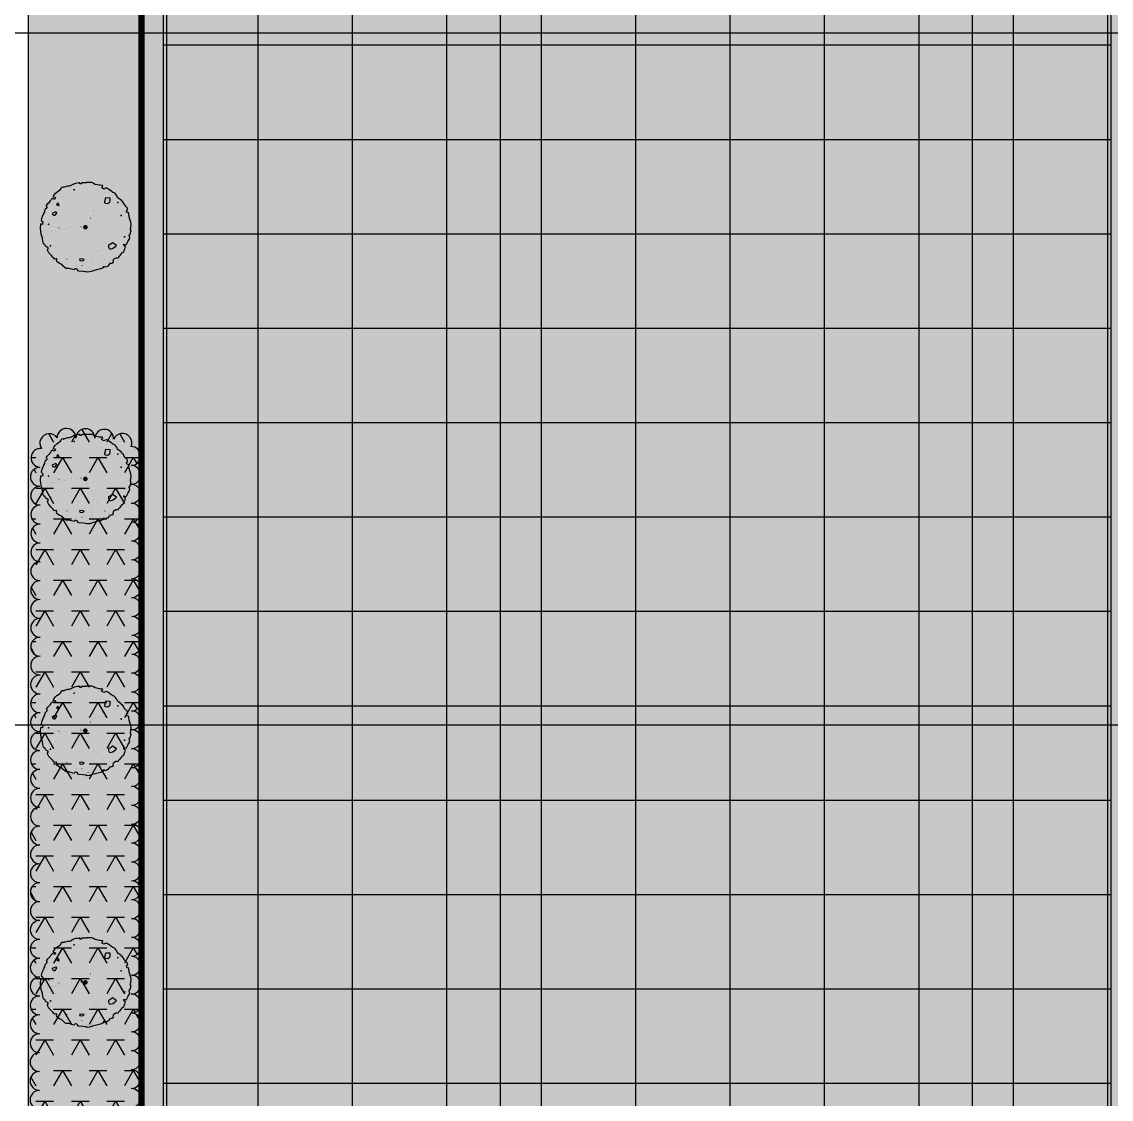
# Model space of a CAD drawing. Header units: millimetres. Extents: x 0 to 190005487, y 0 to 455456909.
# Drawn here: x 87769 to 105074, y 86041 to 103161 of the extents above; entities that cross this region are included whole.
import ezdxf

# ---------------------------------------------------------------- set-up
doc = ezdxf.new("R2010")
doc.units = ezdxf.units.MM
doc.header["$LTSCALE"] = 800
doc.header["$MEASUREMENT"] = 0
for name, pattern in [('CEN', [62, 60, -1, 0, -1]), ('DOT2', [0.125, 0, -0.125]), ('HID', [2, 1.1, -0.9])]:
    doc.linetypes.add(name, pattern=pattern)
doc.layers.get('0').update_dxf_attribs({"linetype": 'CONTINUOUS'})
for name, color, linetype in [('0-녹지', 71, 'CONTINUOUS'), ('8', 8, 'CONTINUOUS'), ('_관목_Out', 7, 'CONTINUOUS'), ('_관목_Plant', 76, 'CONTINUOUS'), ('_교목_Plant', 90, 'CONTINUOUS'), ('CEN', 1, 'CEN'), ('COL', 2, 'CONTINUOUS'), ('tc-2', 252, 'CONTINUOUS'), ('WID', 4, 'CONTINUOUS'), ('사업부지', 7, 'CONTINUOUS'), ('지상1층', 253, 'CONTINUOUS'), ('지하2층외벽선', 6, 'CONTINUOUS')]:
    doc.layers.add(name, color=color, linetype=linetype)

# ---------------------------------------------------------------- blocks, each defined once
blk = doc.blocks.new('A$C1A6F6B66')
blk.add_lwpolyline([(15350, 48550), (13100, 48550), (13100, 31650), (0, 31650), (0, 5050), (13100, 5050), (13100, 0), (15400, 0), (15400, 350), (13450, 350), (13450, 5400), (350, 5400), (350, 31300), (13450, 31300), (13450, 48200), (15350, 48200)], close=True)
at = {"layer": '8'}
for p, q in [((15350, 350), (15350, 48550)), ((13850, 350), (13850, 48200)), ((1850, 5400), (1850, 31300)), ((3350, 5400), (3350, 31300)), ((4850, 5400), (4850, 31300)), ((6350, 5400), (6350, 31300)), ((7850, 5400), (7850, 31300)), ((9350, 5400), (9350, 31300)), ((10850, 5400), (10850, 31300)), ((12350, 5400), (12350, 31300)), ((15400, 27450), (350, 27450)), ((15400, 25950), (350, 25950)), ((15400, 24450), (350, 24450)), ((15400, 22950), (350, 22950)), ((15400, 21450), (350, 21450)), ((15400, 19950), (350, 19950)), ((15400, 18450), (350, 18450)), ((15400, 16950), (350, 16950)), ((15400, 15450), (350, 15450)), ((15400, 13950), (350, 13950)), ((15400, 12450), (350, 12450)), ((15400, 10950), (350, 10950))]:
    blk.add_line(p, q, dxfattribs=at)
blk = doc.blocks.new('A$C1BFD5BFA')
at = {"layer": 'COL'}
blk.add_lwpolyline([(0, 58200), (0, 0), (100200, 0), (100200, 12809)], dxfattribs=at)
blk = doc.blocks.new('TL000051_0')
at = {"color": 0}
for points in [[(-0.31, 0.566), (-0.297, 0.574), (-0.263, 0.582), (-0.251, 0.587), (-0.226, 0.587), (-0.213, 0.591), (-0.175, 0.612), (-0.162, 0.616), (-0.133, 0.625), (-0.111, 0.629), (-0.082, 0.633), (-0.08, 0.633)], [(-0.05, 0.633), (-0.055, 0.617), (-0.063, 0.614), (-0.072, 0.614), (-0.078, 0.614), (-0.08, 0.622), (-0.08, 0.628), (-0.08, 0.636)], [(-0.05, 0.633), (-0.031, 0.633), (0.015, 0.633), (0.023, 0.637), (0.086, 0.637)], [(0.086, 0.637), (0.116, 0.625), (0.141, 0.612), (0.196, 0.599), (0.209, 0.599), (0.238, 0.595), (0.245, 0.593)], [(-0.458, 0.43), (-0.453, 0.439), (-0.445, 0.452), (-0.424, 0.481), (-0.407, 0.498), (-0.381, 0.515), (-0.369, 0.524), (-0.36, 0.529)], [(-0.31, 0.566), (-0.314, 0.567), (-0.333, 0.564), (-0.341, 0.559), (-0.347, 0.548), (-0.361, 0.527)], [(0.3, 0.56), (0.293, 0.557), (0.26, 0.54), (0.23, 0.561), (0.247, 0.582), (0.245, 0.593)], [(0.3, 0.56), (0.318, 0.549), (0.331, 0.541), (0.356, 0.524), (0.39, 0.498), (0.411, 0.49), (0.419, 0.477), (0.445, 0.439), (0.453, 0.426), (0.491, 0.401), (0.508, 0.387)], [(-0.554, 0.304), (-0.554, 0.305), (-0.541, 0.321), (-0.533, 0.334), (-0.512, 0.351), (-0.495, 0.372), (-0.483, 0.393), (-0.473, 0.406)], [(-0.459, 0.43), (-0.43, 0.426), (-0.423, 0.416), (-0.434, 0.399), (-0.449, 0.399), (-0.465, 0.406), (-0.473, 0.406)], [(0.508, 0.387), (0.504, 0.38), (0.516, 0.372), (0.525, 0.359), (0.525, 0.355), (0.533, 0.355), (0.535, 0.355)], [(0.535, 0.355), (0.537, 0.351), (0.546, 0.325), (0.571, 0.3), (0.592, 0.275), (0.592, 0.258), (0.596, 0.245)], [(-0.625, 0.095), (-0.621, 0.098), (-0.613, 0.14), (-0.604, 0.161), (-0.588, 0.195), (-0.575, 0.22), (-0.572, 0.255)], [(-0.555, 0.305), (-0.546, 0.293), (-0.548, 0.278), (-0.557, 0.266), (-0.572, 0.255)], [(0.596, 0.245), (0.582, 0.233), (0.58, 0.231), (0.582, 0.217), (0.586, 0.213), (0.59, 0.213), (0.601, 0.211), (0.602, 0.211), (0.606, 0.21)], [(0.606, 0.21), (0.613, 0.186), (0.617, 0.153), (0.626, 0.119), (0.638, 0.077), (0.647, 0.039), (0.634, -0.029), (0.643, -0.053), (0.63, -0.1), (0.63, -0.107)], [(-0.586, -0.243), (-0.592, -0.235), (-0.601, -0.197), (-0.609, -0.155), (-0.626, -0.1), (-0.63, -0.058), (-0.638, -0.024), (-0.638, 0.005), (-0.634, 0.026), (-0.634, 0.046)], [(-0.625, 0.095), (-0.601, 0.074), (-0.61, 0.039), (-0.634, 0.046)], [(0.626, -0.142), (0.621, -0.168), (0.604, -0.192), (0.601, -0.201), (0.58, -0.247), (0.576, -0.253)], [(0.63, -0.107), (0.616, -0.113), (0.614, -0.119), (0.62, -0.13), (0.622, -0.134), (0.626, -0.142)], [(-0.537, -0.318), (-0.526, -0.306), (-0.528, -0.29), (-0.539, -0.284), (-0.548, -0.282), (-0.556, -0.276), (-0.564, -0.268), (-0.57, -0.254), (-0.584, -0.243), (-0.586, -0.243)], [(0.564, -0.27), (0.563, -0.273), (0.554, -0.31), (0.546, -0.332), (0.541, -0.353), (0.512, -0.37), (0.483, -0.408), (0.466, -0.428), (0.459, -0.442)], [(0.577, -0.254), (0.563, -0.248), (0.561, -0.248), (0.552, -0.246), (0.546, -0.246), (0.54, -0.246), (0.542, -0.256), (0.55, -0.261), (0.557, -0.265), (0.565, -0.271)], [(-0.438, -0.452), (-0.445, -0.441), (-0.457, -0.428), (-0.486, -0.399), (-0.516, -0.365), (-0.533, -0.336), (-0.537, -0.319), (-0.537, -0.318)], [(-0.407, -0.489), (-0.409, -0.469), (-0.404, -0.458), (-0.407, -0.451), (-0.415, -0.447), (-0.421, -0.447), (-0.44, -0.453)], [(0.46, -0.443), (0.446, -0.437), (0.432, -0.439), (0.409, -0.451), (0.399, -0.458), (0.393, -0.468), (0.391, -0.478), (0.395, -0.496), (0.399, -0.501)], [(-0.161, -0.606), (-0.179, -0.601), (-0.234, -0.584), (-0.272, -0.584), (-0.289, -0.572), (-0.314, -0.551), (-0.335, -0.529), (-0.369, -0.517), (-0.407, -0.489)], [(0.254, -0.577), (0.243, -0.58), (0.213, -0.593), (0.196, -0.597), (0.158, -0.606), (0.103, -0.622), (0.057, -0.635), (0.019, -0.639), (0.007, -0.631), (-0.031, -0.627), (-0.095, -0.622), (-0.108, -0.619)], [(0.283, -0.569), (0.272, -0.56), (0.264, -0.56), (0.252, -0.562), (0.254, -0.57), (0.254, -0.577)], [(0.398, -0.5), (0.373, -0.513), (0.361, -0.513), (0.348, -0.517), (0.331, -0.534), (0.318, -0.551), (0.297, -0.563), (0.283, -0.569)]]:
    blk.add_lwpolyline(points, dxfattribs=at)
for points, const_width in [([(-0.153, 0.532, -1), (-0.166, 0.532, -1)], 0.0125), ([(0.275, 0.492, -1), (0.273, 0.492, -1)], 0.00251), ([(-0.477, 0.315, -1), (-0.479, 0.315, -1)], 0.00251), ([(-0.344, 0.439, -1), (-0.346, 0.439, -1)], 0.00251), ([(-0.264, 0.439, -1), (-0.267, 0.439, -1)], 0.00251), ([(0.222, 0.443, -1), (0.219, 0.443, -1)], 0.00251), ([(0.39, 0.421, -1), (0.387, 0.421, -1)], 0.00251), ([(0.466, 0.351, -1), (0.454, 0.351, -1)], 0.0125), ([(-0.03, 0.196, -1), (-0.032, 0.196, -1)], 0.00251), ([(0.515, 0.165, -1), (0.502, 0.165, -1)], 0.0125), ([(-0.516, 0.041, -1), (-0.528, 0.041, -1)], 0.0125), ([(0.509, 0.046, -1), (0.507, 0.046, -1)], 0.00251), ([(0.107, -0.056, -1), (0.105, -0.056, -1)], 0.00251), ([(0.563, -0.136, -1), (0.55, -0.136, -1)], 0.0125), ([(-0.489, -0.264, -1), (-0.502, -0.264, -1)], 0.0125), ([(-0.424, -0.158, -1), (-0.426, -0.158, -1)], 0.00251), ([(-0.258, -0.454, -1), (-0.265, -0.454, -1)], 0.00752), ([(-0.127, -0.542, -1), (-0.13, -0.542, -1)], 0.00251), ([(-0.045, -0.542, -1), (-0.052, -0.542, -1)], 0.00752), ([(0.023, -0.516, -1), (0.021, -0.516, -1)], 0.00251), ([(0.209, -0.498, -1), (0.206, -0.498, -1)], 0.00251)]:
    blk.add_lwpolyline(points, format="xyb", close=True, dxfattribs=dict(at, const_width=const_width))
for points in [[(-0.372, 0.311), (-0.385, 0.342), (-0.398, 0.333), (-0.411, 0.319), (-0.398, 0.315), (-0.381, 0.306), (-0.376, 0.306)], [(0.292, 0.421), (0.345, 0.417), (0.349, 0.377), (0.34, 0.351), (0.318, 0.333), (0.287, 0.337), (0.278, 0.346), (0.274, 0.368), (0.283, 0.377)], [(-0.42, 0.218), (-0.473, 0.196), (-0.464, 0.178), (-0.447, 0.17), (-0.429, 0.17), (-0.411, 0.196), (-0.407, 0.205)], [(0.384, -0.215), (0.437, -0.25), (0.428, -0.277), (0.389, -0.303), (0.345, -0.316), (0.332, -0.286), (0.332, -0.25), (0.349, -0.242), (0.362, -0.237)], [(-0.053, -0.449), (-0.084, -0.454), (-0.08, -0.471), (-0.036, -0.476), (-0.018, -0.458), (-0.018, -0.458)]]:
    blk.add_lwpolyline(points, close=True, dxfattribs=at)
at = {"const_width": 0.0326}
blk.add_lwpolyline([(0.016, 0, -1), (-0.016, 0, -1)], format="xyb", close=True, dxfattribs=at)
at = {"color": 0}
blk.add_lwpolyline([(-0.108, -0.619, 0.875539), (-0.161, -0.606, 1.618197)], format="xyb", dxfattribs=at)
at = {"layer": 'tc-2', "linetype": 'DOT2'}
for points in [[(0, 0), (0.037, 0.05), (0.075, 0.126), (0.105, 0.164), (0.135, 0.224), (0.182, 0.276), (0.224, 0.314), (0.284, 0.365), (0.344, 0.421), (0.391, 0.498)], [(0.113, 0.177), (0.122, 0.237), (0.135, 0.301), (0.164, 0.365), (0.164, 0.447), (0.182, 0.519), (0.186, 0.571), (0.191, 0.6)], [(-0.002, 0.007), (-0.062, 0.007), (-0.117, 0.002), (-0.147, 0.002), (-0.194, 0.002), (-0.263, -0.019), (-0.348, -0.037), (-0.43, -0.053), (-0.481, -0.057), (-0.557, -0.057), (-0.617, -0.057), (-0.631, -0.062)], [(-0.301, -0.027), (-0.327, -0.023), (-0.374, -0.01), (-0.413, 0.002), (-0.447, 0.011), (-0.477, 0.015), (-0.507, 0.023), (-0.549, 0.037), (-0.605, 0.059)], [(-0.01, 0.002), (0.007, -0.015), (0.02, -0.045), (0.037, -0.079), (0.053, -0.126), (0.083, -0.164), (0.1, -0.207), (0.117, -0.254), (0.13, -0.288), (0.156, -0.327), (0.169, -0.348), (0.229, -0.4), (0.241, -0.425), (0.276, -0.455), (0.331, -0.494), (0.36, -0.513)], [(-0.465, -0.056), (-0.498, -0.074), (-0.537, -0.104), (-0.579, -0.13), (-0.605, -0.143), (-0.612, -0.145)], [(0.113, -0.254), (0.113, -0.301), (0.109, -0.365), (0.1, -0.412), (0.097, -0.438), (0.1, -0.481), (0.097, -0.524), (0.1, -0.579), (0.105, -0.596), (0.101, -0.623)], [(0.097, -0.519), (0.07, -0.553), (0.053, -0.579), (0.037, -0.596), (0.015, -0.621), (0.007, -0.63)]]:
    blk.add_lwpolyline(points, dxfattribs=at)
blk = doc.blocks.new('G$CBD6E5784')
at = {"layer": '0-녹지'}
h = blk.add_hatch(color=256, dxfattribs=at)
h.dxf.hatch_style = 1
edge = h.paths.add_edge_path(flags=17)
edge.add_line((25987, 194333), (24311, 195177))
edge.add_arc((32795, 190902), 9500, 153.2563, 180)
edge.add_line((23295, 190902), (23295, 155031))
edge.add_arc((43095, 155031), 19800, 180, 186.6828)
edge.add_line((23429, 152727), (25095, 152727))
edge.add_line((25095, 152727), (25095, 190402))
edge.add_line((25095, 190402), (25083, 190402))
edge.add_arc((34083, 190402), 9000, 154.1035, 180, ccw=False)
at = {"layer": '_관목_Plant'}
h = blk.add_hatch(dxfattribs=at)
h.set_pattern_fill('CHASAN', color=256, scale=1500, style=0)
h.set_pattern_definition([(240, (-2424553.34, 1190841.08), (281.25, -487.13929), [281.25, -281.25]), (300, (-2424553.34, 1190841.08), (562.5, -3e-07), [281.25, -281.25]), (0, (-2424693.96, 1190841.08), (281.25, 487.13929), [281.25, -281.25])])
edge = h.paths.add_edge_path()
edge.add_arc((23748, 152896), 150, 179.0295, 359.0295)
edge.add_arc((24048, 152890), 150, 178.7028, 358.7028)
edge.add_arc((24348, 152883), 150, 178.7028, 358.7028)
edge.add_arc((24648, 152879), 150, 179.8086, 359.8086)
edge.add_arc((24862, 153014), 150, 244.9384, 64.9384)
edge.add_arc((24926, 153300), 150, 269.7749, 89.7749)
edge.add_arc((24926, 153600), 150, 269.9467, 89.9467)
edge.add_arc((24927, 153900), 150, 269.9467, 89.9467)
edge.add_arc((24927, 154200), 150, 269.9467, 89.9467)
edge.add_arc((24927, 154500), 150, 269.9467, 89.9467)
edge.add_arc((24928, 154800), 150, 269.9467, 89.9467)
edge.add_arc((24928, 155100), 150, 269.9467, 89.9467)
edge.add_arc((24928, 155400), 150, 269.9467, 89.9467)
edge.add_arc((24928, 155700), 150, 269.9467, 89.9467)
edge.add_arc((24929, 156000), 150, 269.9467, 89.9467)
edge.add_arc((24929, 156300), 150, 269.9467, 89.9467)
edge.add_arc((24929, 156600), 150, 269.9467, 89.9467)
edge.add_arc((24930, 156900), 150, 269.9467, 89.9467)
edge.add_arc((24930, 157200), 150, 269.9467, 89.9467)
edge.add_arc((24930, 157500), 150, 269.9467, 89.9467)
edge.add_arc((24930, 157800), 150, 269.9467, 89.9467)
edge.add_arc((24931, 158100), 150, 269.9467, 89.9467)
edge.add_arc((24931, 158400), 150, 269.9467, 89.9467)
edge.add_arc((24931, 158700), 150, 269.9467, 89.9467)
edge.add_arc((24932, 159000), 150, 269.9467, 89.9467)
edge.add_arc((24932, 159300), 150, 269.9467, 89.9467)
edge.add_arc((24932, 159600), 150, 269.9467, 89.9467)
edge.add_arc((24932, 159900), 150, 269.9467, 89.9467)
edge.add_arc((24933, 160200), 150, 269.9467, 89.9467)
edge.add_arc((24933, 160500), 150, 269.9467, 89.9467)
edge.add_arc((24933, 160800), 150, 269.9467, 89.9467)
edge.add_arc((24933, 161100), 150, 269.9467, 89.9467)
edge.add_arc((24934, 161400), 150, 269.9467, 89.9467)
edge.add_arc((24934, 161700), 150, 269.9467, 89.9467)
edge.add_arc((24934, 162000), 150, 269.9467, 89.9467)
edge.add_arc((24935, 162300), 150, 269.9467, 89.9467)
edge.add_arc((24935, 162600), 150, 269.9467, 89.9467)
edge.add_arc((24935, 162900), 150, 269.9467, 89.9467)
edge.add_arc((24935, 163200), 150, 269.9467, 89.9467)
edge.add_arc((24936, 163500), 150, 269.9467, 89.9467)
edge.add_arc((24936, 163800), 150, 269.9467, 89.9467)
edge.add_arc((24936, 164100), 150, 269.9467, 89.9467)
edge.add_arc((24937, 164400), 150, 269.9467, 89.9467)
edge.add_arc((24937, 164700), 150, 269.9467, 89.9467)
edge.add_arc((24937, 165000), 150, 269.9467, 89.9467)
edge.add_arc((24937, 165300), 150, 269.9467, 89.9467)
edge.add_arc((24938, 165600), 150, 269.9467, 89.9467)
edge.add_arc((24938, 165900), 150, 269.9467, 89.9467)
edge.add_arc((24938, 166200), 150, 270.2147, 90.2147)
edge.add_arc((24936, 166500), 150, 270.2147, 90.2147)
edge.add_arc((24935, 166800), 150, 270.2147, 90.2147)
edge.add_arc((24934, 167100), 150, 270.2147, 90.2147)
edge.add_arc((24933, 167400), 150, 270.2147, 90.2147)
edge.add_arc((24932, 167700), 150, 270.2147, 90.2147)
edge.add_arc((24931, 168000), 150, 270.2147, 90.2147)
edge.add_arc((24930, 168300), 150, 270.2147, 90.2147)
edge.add_arc((24929, 168600), 150, 270.2147, 90.2147)
edge.add_arc((24790, 168808), 150, 337.3538, 157.3538)
edge.add_arc((24501, 168874), 150, 356.6524, 176.6524)
edge.add_arc((24202, 168885), 150, 359.437, 179.437)
edge.add_arc((23902, 168888), 150, 359.437, 179.437)
edge.add_arc((23628, 168804), 150, 34.5745, 214.5745)
edge.add_arc((23490, 168569), 150, 84.5427, 264.5427)
edge.add_arc((23479, 168270), 150, 90.9834, 270.9834)
edge.add_arc((23484, 167970), 150, 90.9834, 270.9834)
edge.add_arc((23486, 167670), 150, 89.9234, 269.9234)
edge.add_arc((23486, 167370), 150, 89.9234, 269.9234)
edge.add_arc((23485, 167070), 150, 89.9234, 269.9234)
edge.add_arc((23485, 166770), 150, 89.9234, 269.9234)
edge.add_arc((23485, 166470), 150, 89.9234, 269.9234)
edge.add_arc((23484, 166170), 150, 89.9234, 269.9234)
edge.add_arc((23484, 165870), 150, 89.9234, 269.9234)
edge.add_arc((23483, 165570), 150, 89.9234, 269.9234)
edge.add_arc((23483, 165270), 150, 89.9234, 269.9234)
edge.add_arc((23483, 164970), 150, 89.9234, 269.9234)
edge.add_arc((23482, 164670), 150, 89.9234, 269.9234)
edge.add_arc((23482, 164370), 150, 89.9234, 269.9234)
edge.add_arc((23481, 164070), 150, 89.9234, 269.9234)
edge.add_arc((23481, 163770), 150, 89.9234, 269.9234)
edge.add_arc((23481, 163470), 150, 89.9234, 269.9234)
edge.add_arc((23480, 163170), 150, 89.9234, 269.9234)
edge.add_arc((23480, 162870), 150, 89.9234, 269.9234)
edge.add_arc((23479, 162570), 150, 89.9234, 269.9234)
edge.add_arc((23479, 162270), 150, 89.9234, 269.9234)
edge.add_arc((23479, 161970), 150, 89.9234, 269.9234)
edge.add_arc((23478, 161670), 150, 89.9234, 269.9234)
edge.add_arc((23478, 161370), 150, 89.9234, 269.9234)
edge.add_arc((23477, 161070), 150, 89.9234, 269.9234)
edge.add_arc((23477, 160770), 150, 89.9234, 269.9234)
edge.add_arc((23477, 160470), 150, 89.9234, 269.9234)
edge.add_arc((23476, 160170), 150, 89.9234, 269.9234)
edge.add_arc((23476, 159870), 150, 89.9234, 269.9234)
edge.add_arc((23475, 159570), 150, 89.9234, 269.9234)
edge.add_arc((23475, 159270), 150, 89.9234, 269.9234)
edge.add_arc((23475, 158970), 150, 89.9234, 269.9234)
edge.add_arc((23474, 158670), 150, 89.9234, 269.9234)
edge.add_arc((23474, 158370), 150, 89.9234, 269.9234)
edge.add_arc((23473, 158070), 150, 89.9234, 269.9234)
edge.add_arc((23473, 157770), 150, 89.9234, 269.9234)
edge.add_arc((23473, 157470), 150, 89.9234, 269.9234)
edge.add_arc((23472, 157170), 150, 89.9234, 269.9234)
edge.add_arc((23472, 156870), 150, 89.9234, 269.9234)
edge.add_arc((23471, 156570), 150, 89.9234, 269.9234)
edge.add_arc((23471, 156270), 150, 89.9234, 269.9234)
edge.add_arc((23471, 155970), 150, 89.9234, 269.9234)
edge.add_arc((23470, 155670), 150, 89.9234, 269.9234)
edge.add_arc((23470, 155370), 150, 89.9234, 269.9234)
edge.add_arc((23469, 155070), 150, 89.9234, 269.9234)
edge.add_arc((23469, 154770), 150, 89.9234, 269.9234)
edge.add_arc((23469, 154470), 150, 89.9234, 269.9234)
edge.add_arc((23482, 154171), 150, 95.1202, 275.1202)
edge.add_arc((23508, 153872), 150, 95.1202, 275.1202)
edge.add_arc((23532, 153573), 150, 93.8712, 273.8712)
edge.add_arc((23552, 153274), 150, 93.8712, 273.8712)
edge.add_arc((23586, 152976), 150, 99.0313, 279.0313)
edge.add_arc((23604, 152863), 35.6, 279.0313, 99.0313)
at = {"layer": '_관목_Out'}
blk.add_lwpolyline([(24931, 158250, 1), (24931, 158550, 1), (24931, 158850, 1), (24932, 159150, 1), (24932, 159450, 1), (24932, 159750, 1), (24932, 160050, 1), (24933, 160350, 1), (24933, 160650, 1), (24933, 160950, 1), (24934, 161250, 1), (24934, 161550, 1), (24934, 161850, 1), (24934, 162150, 1), (24935, 162450, 1), (24935, 162750, 1), (24935, 163050, 1), (24936, 163350, 1), (24936, 163650, 1), (24936, 163950, 1), (24936, 164250, 1), (24937, 164550, 1), (24937, 164850, 1), (24937, 165150, 1), (24938, 165450, 1), (24938, 165750, 1), (24938, 166050, 1), (24938, 166050, 1), (24937, 166350, 1), (24936, 166650, 1), (24935, 166950, 1), (24934, 167250, 1), (24932, 167550, 1), (24931, 167850, 1), (24930, 168150, 1), (24929, 168450, 1), (24928, 168750, 1), (24928, 168750, 1), (24651, 168866, 1), (24651, 168866, 1), (24352, 168883, 1), (24352, 168883, 1), (24052, 168886, 1), (23752, 168889, 1), (23752, 168889, 1), (23505, 168719, 1), (23505, 168719, 1), (23476, 168420, 1), (23476, 168420, 1), (23481, 168120, 1), (23486, 167820, 1), (23486, 167820, 1), (23486, 167520, 1), (23486, 167220, 1), (23485, 166920, 1), (23485, 166620, 1), (23484, 166320, 1), (23484, 166020, 1), (23484, 165720, 1), (23483, 165420, 1), (23483, 165120, 1), (23482, 164820, 1), (23482, 164520, 1), (23482, 164220, 1), (23481, 163920, 1), (23481, 163620, 1), (23480, 163320, 1), (23480, 163020, 1), (23480, 162720, 1), (23479, 162420, 1), (23479, 162120, 1), (23478, 161820, 1), (23478, 161520, 1), (23478, 161220, 1), (23477, 160920, 1), (23477, 160620, 1), (23476, 160320, 1), (23476, 160020, 1), (23476, 159720, 1), (23475, 159420, 1), (23475, 159120, 1), (23474, 158820, 1), (23474, 158520, 1), (23474, 158220, 1)], format="xyb", dxfattribs=at)
at = {"layer": '_교목_Plant', "xscale": 1120, "yscale": 1120, "zscale": 1120}
for p in [(24202, 172236), (24202, 168236), (24202, 164236), (24202, 160236)]:
    blk.add_blockref('TL000051_0', p, dxfattribs=at)

msp = doc.modelspace()

# ---------------------------------------------------------------- hatches: boundary and pattern name
at = {"layer": '사업부지', "linetype": 'Continuous', "ltscale": 10}
h = msp.add_hatch(dxfattribs=at)
h.set_pattern_fill('AR-HBONE', color=8, scale=100, angle=14.62513, style=0)
h.set_pattern_definition([(59.62512505, (-197505235.8, -418325729.87), (-142.83199963, 547.356392), [1200, -400]), (149.62512505, (-197505033.53, -418325384.78), (-142.83199963, 547.356392), [1200, -400])])
edge = h.paths.add_edge_path()
edge.add_arc((69656.1, 120961.3), 8500, 12.08953, 71.41029, ccw=False)
edge.add_arc((69656.1, 120961.3), 8500, 360, 12.08953, ccw=False)
edge.add_line((78156.1, 120961.3), (78156.1, 82684.9))
edge.add_arc((107656.1, 82684.9), 29500, 180, 238.20401)
edge.add_line((92112.7, 57611.9), (124240, 37695.3))
edge.add_arc((133460.7, 52569), 17500, 238.20401, 296.88928)
edge.add_arc((133460.7, 52569), 17500, 296.88928, 329.81131)
edge.add_arc((160256.3, 36980.7), 13500, 90, 149.81131, ccw=False)
edge.add_line((160256.3, 50480.7), (162177.1, 50480.7))
edge.add_line((162177.1, 50480.7), (162177.1, 51980.7))
edge.add_line((162177.1, 51980.7), (160256.3, 51980.7))
edge.add_arc((160256.3, 36980.7), 15000, 90, 149.81131)
edge.add_arc((133460.7, 52569), 16000, 296.88928, 329.81131, ccw=False)
edge.add_arc((133460.7, 52569), 16000, 238.20401, 296.88928, ccw=False)
edge.add_line((125030.3, 38970.2), (92903, 58886.8))
edge.add_arc((107656.1, 82684.9), 28000, 180, 238.20401, ccw=False)
edge.add_line((79656.1, 82684.9), (79656.1, 120961.3))
edge.add_arc((69656.1, 120961.3), 10000, 360, 12.08953)
edge.add_arc((69656.1, 120961.3), 10000, 12.08953, 76.96135)
edge.add_line((71912.2, 130703.5), (72365.8, 129017.8))
at = {"layer": '지상1층'}
h = msp.add_hatch(color=256, dxfattribs=at)
h.dxf.hatch_style = 1
h.paths.add_polyline_path([(89668.8, 80384.8), (89668.8, 106984.8), (97072.1, 106984.8), (97072.1, 106984.8), (97072.1, 114784.8), (94868.8, 114784.8), (94868.8, 123884.8), (105268.8, 123884.8), (105268.8, 127084.8), (109768.8, 127084.8), (205268.8, 127084.8), (205268.8, 69084.8), (105268.8, 69084.8), (105268.8, 75984.8), (102768.8, 75984.8), (102768.8, 80384.8)])

# ---------------------------------------------------------------- linework, layer by layer
msp.add_lwpolyline([(105072.1, 124588.1), (94172.1, 124588.1), (94172.1, 118188.1), (94872.1, 118188.1), (94872.1, 114788.1), (97072.1, 114788.1), (97072.1, 106988.1), (89672.1, 106988.1), (89672.1, 80388.1), (102772.1, 80388.1), (102772.1, 75988.1), (105272.1, 75988.1), (105272.1, 69088.1), (205072.1, 69088.1), (205072.1, 102988.1), (205272.1, 102988.1), (205272.1, 127088.1), (105072.1, 127088.1)], close=True)
at = {"layer": 'CEN'}
for p, q in [((90072.1, 62488.1), (90072.1, 195988.1)), ((95372.1, 62488.1), (95372.1, 195988.1)), ((102872.1, 62488.1), (102872.1, 195988.1)), ((37672.1, 102988.1), (211672.1, 102988.1)), ((37672.1, 91988.1), (211672.1, 91988.1))]:
    msp.add_line(p, q, dxfattribs=at)
msp.add_lwpolyline([(90072.1, 154288.1), (138672.1, 154288.1), (138672.1, 141788.1), (185572.1, 141788.1), (185572.1, 126488.1), (204672.1, 126488.1), (204672.1, 126488.1), (204672.1, 126488.1), (204672.1, 80988.1), (193672.1, 69488.1), (105672.1, 69488.1), (105672.1, 69488.1), (105672.1, 69488.1), (105672.1, 80438.1), (105172.1, 80438.1), (105172.1, 80888.1), (90072.1, 80888.1)], close=True, dxfattribs=at)
at = {"layer": 'WID'}
msp.add_line((87872.1, 118563.1), (87872.1, 82692.2), dxfattribs=at)
at = {"layer": '지상1층'}
msp.add_lwpolyline([(89668.8, 80384.8), (89668.8, 106984.8), (97068.8, 106984.8), (97068.8, 109884.8), (102768.8, 109884.8), (102768.8, 114784.8), (94868.8, 114784.8), (94868.8, 123884.8), (105268.8, 123884.8), (105268.8, 127084.8), (109768.8, 127084.8), (205268.8, 127084.8), (205268.8, 69084.8), (105268.8, 69084.8), (105268.8, 75984.8), (102768.8, 75984.8), (102768.8, 80384.8)], close=True, dxfattribs=at)
at = {"layer": '지하2층외벽선', "linetype": 'HID', "const_width": 100}
msp.add_lwpolyline([(194072.1, 69088.1), (105272.1, 69088.1), (105272.1, 78588.1), (89672.1, 78588.1), (89672.1, 154688.1), (144868.8, 154688.1), (144868.8, 142188.1), (185672.1, 142188.1), (185672.1, 127088.1), (205072.1, 127088.1), (205072.1, 80588.1), (194072.1, 69088.1)], dxfattribs=at)

# ---------------------------------------------------------------- block references
for name, p in [('G$CBD6E5784', (64577.2, -72338.7)), ('A$C1BFD5BFA', (105068.8, 68884.8)), ('A$C1A6F6B66', (89672.1, 75338.1))]:
    msp.add_blockref(name, p)

doc.saveas('drawing.dxf')
